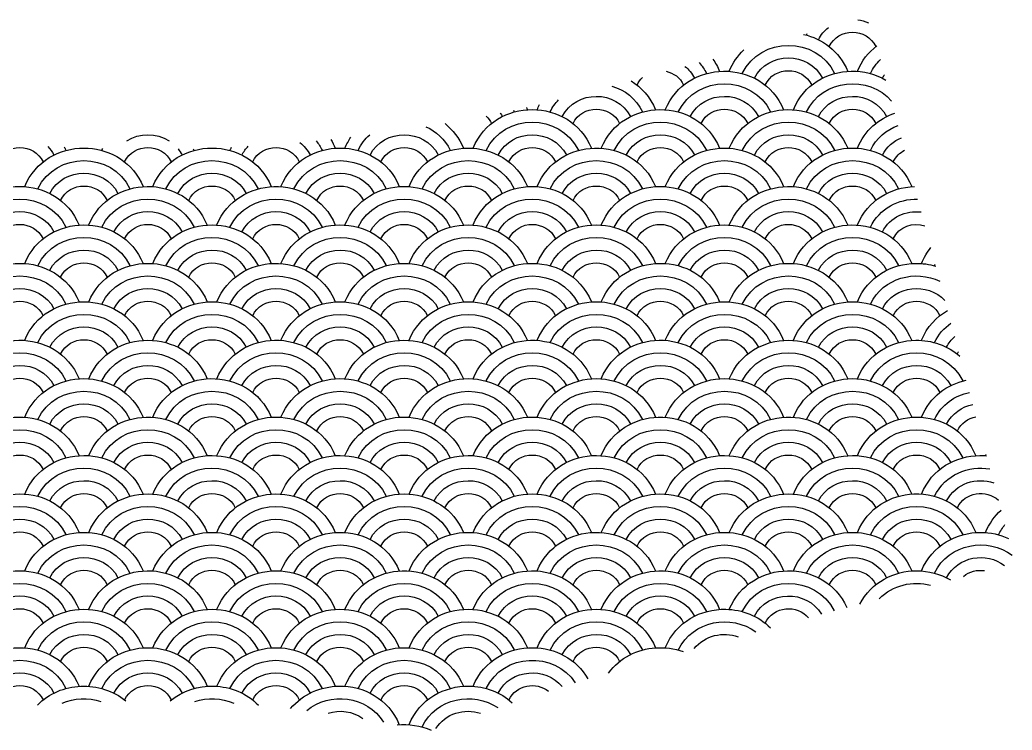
# Model space of a CAD drawing. Extents: x 298 to 703, y -387 to -221.
# Drawn here: x 470.4 to 702.8, y -386.8 to -220.5 of the extents above; entities that cross this region are included whole.
import ezdxf

# ---------------------------------------------------------------- set-up
doc = ezdxf.new("R2010")
doc.units = 0
doc.header["$MEASUREMENT"] = 0
doc.layers.add('LAYER_1', color=7, linetype='CONTINUOUS')

msp = doc.modelspace()

# ---------------------------------------------------------------- linework, layer by layer
at = {"layer": 'LAYER_1', "color": 7}
msp.add_lwpolyline([(492.38, -252.15), (492.38, -252.15)], dxfattribs=at)
for points in [[(666.63, -220.5), (667.49, -220.61), (668.32, -220.84), (669.12, -221.19)], [(657.38, -225.15), (657.98, -223.99), (658.79, -223.05), (659.73, -222.31)], [(659.92, -226.78), (661.98, -222.27), (668.77, -222.3), (670.82, -226.78)], [(639.56, -233.07), (643.79, -224.29), (656.92, -224.26), (661.17, -233.05)], [(653.9, -223.91), (658.29, -224.91), (662.27, -227.79), (664.24, -232.56)], [(654.57, -224.07), (654.63, -223.94), (654.7, -223.81), (654.76, -223.68)], [(636.51, -232.54), (637.34, -230.56), (638.51, -228.9), (639.91, -227.56)], [(666.52, -232.54), (667.55, -230.05), (669.13, -228.07), (671.03, -226.61)], [(632.67, -229.69), (633.28, -230.56), (633.81, -231.51), (634.24, -232.56)], [(642.38, -234.15), (645.63, -227.86), (655.08, -227.82), (658.36, -234.14)], [(669.57, -233.07), (670.17, -231.81), (670.97, -230.72), (671.89, -229.82)], [(626.13, -231.4), (627.02, -232.12), (627.78, -233.03), (628.36, -234.14)], [(629.49, -230.5), (630.14, -231.25), (630.71, -232.1), (631.17, -233.05)], [(644.92, -235.78), (646.98, -231.27), (653.77, -231.3), (655.82, -235.78)], [(614.92, -235.78), (615.24, -235.08), (615.68, -234.49), (616.19, -234.01)], [(621.73, -232.55), (623.45, -232.92), (625.01, -234), (625.82, -235.78)], [(624.57, -242.07), (628.79, -233.29), (641.92, -233.26), (646.17, -242.05)], [(654.57, -242.07), (658.34, -234.23), (669.21, -233.36), (674.52, -239.53)], [(672.38, -234.15), (672.52, -233.88), (672.67, -233.62), (672.83, -233.38)], [(597.38, -243.15), (600.64, -236.86), (610.08, -236.82), (613.36, -243.14)], [(609, -236), (611.99, -236.88), (614.65, -238.9), (616.17, -242.05)], [(613.5, -234.78), (615.95, -236.28), (618, -238.55), (619.24, -241.56)], [(627.38, -243.15), (630.63, -236.86), (640.08, -236.82), (643.36, -243.14)], [(657.38, -243.15), (660.63, -236.86), (670.08, -236.82), (673.36, -243.14)], [(594.57, -242.07), (595.09, -240.98), (595.76, -240.02), (596.53, -239.2)], [(585.97, -241.66), (586.04, -241.79), (586.1, -241.92), (586.17, -242.05)], [(589.01, -241.04), (589.09, -241.21), (589.16, -241.39), (589.24, -241.56)], [(591.52, -241.54), (591.69, -241.13), (591.87, -240.73), (592.07, -240.35)], [(599.92, -244.78), (601.98, -240.27), (608.77, -240.3), (610.82, -244.77)], [(629.92, -244.78), (631.98, -240.27), (638.77, -240.3), (640.82, -244.77)], [(659.92, -244.78), (661.98, -240.27), (668.77, -240.3), (670.82, -244.77)], [(579.57, -251.07), (583.79, -242.29), (596.92, -242.26), (601.17, -251.05)], [(579.58, -243.04), (580.08, -243.51), (580.51, -244.09), (580.82, -244.77)], [(582.89, -242.34), (583.06, -242.6), (583.21, -242.86), (583.36, -243.14)], [(609.57, -251.07), (613.79, -242.29), (626.92, -242.26), (631.17, -251.05)], [(639.56, -251.07), (643.79, -242.29), (656.92, -242.26), (661.17, -251.05)], [(666.52, -250.54), (668.25, -246.35), (671.53, -243.62), (675.29, -242.35)], [(552.38, -252.15), (555.63, -245.86), (565.08, -245.82), (568.36, -252.14)], [(565.48, -245.54), (567.85, -246.6), (569.9, -248.43), (571.17, -251.05)], [(569.97, -244.81), (571.76, -246.26), (573.25, -248.17), (574.24, -250.56)], [(582.38, -252.15), (585.63, -245.86), (595.08, -245.82), (598.36, -252.14)], [(612.38, -252.15), (615.64, -245.86), (625.08, -245.82), (628.36, -252.14)], [(642.38, -252.15), (645.63, -245.86), (655.08, -245.82), (658.36, -252.14)], [(669.57, -251.07), (670.96, -248.17), (673.33, -246.22), (676.03, -245.23)], [(495.43, -248.82), (498.39, -246.95), (502.36, -246.95), (505.32, -248.82)], [(543.21, -248.53), (543.6, -249.16), (543.94, -249.84), (544.24, -250.56)], [(546.52, -250.54), (546.9, -249.62), (547.36, -248.76), (547.88, -247.97)], [(549.57, -251.07), (550.26, -249.62), (551.2, -248.41), (552.3, -247.44)], [(672.38, -252.15), (673.39, -250.21), (674.98, -248.86), (676.81, -248.11)], [(464.92, -253.78), (466.98, -249.27), (473.77, -249.3), (475.82, -253.78)], [(476.94, -250.16), (477.49, -250.73), (477.97, -251.39), (478.36, -252.14)], [(480.78, -250.32), (480.92, -250.56), (481.05, -250.8), (481.17, -251.05)], [(489.57, -251.07), (489.64, -250.92), (489.72, -250.77), (489.8, -250.62)], [(494.92, -253.78), (496.98, -249.27), (503.77, -249.3), (505.82, -253.78)], [(507.45, -250.74), (507.79, -251.16), (508.09, -251.63), (508.36, -252.14)], [(510.98, -250.68), (511.05, -250.8), (511.11, -250.93), (511.17, -251.05)], [(519.56, -251.07), (519.69, -250.82), (519.81, -250.58), (519.95, -250.35)], [(522.38, -252.15), (522.79, -251.36), (523.29, -250.68), (523.87, -250.08)], [(524.92, -253.78), (526.98, -249.27), (533.77, -249.3), (535.82, -253.78)], [(535.94, -249.26), (536.91, -249.99), (537.74, -250.96), (538.36, -252.14)], [(539.8, -248.87), (540.32, -249.52), (540.78, -250.25), (541.17, -251.05)], [(554.92, -253.78), (556.98, -249.27), (563.77, -249.3), (565.82, -253.78)], [(584.92, -253.78), (586.98, -249.27), (593.77, -249.3), (595.82, -253.78)], [(614.92, -253.78), (616.98, -249.27), (623.77, -249.3), (625.82, -253.78)], [(644.92, -253.78), (646.98, -249.27), (653.77, -249.3), (655.82, -253.78)], [(474.56, -260.07), (478.79, -251.29), (491.92, -251.26), (496.17, -260.05)], [(504.57, -260.07), (508.79, -251.29), (521.92, -251.26), (526.17, -260.05)], [(534.57, -260.07), (538.79, -251.29), (551.92, -251.26), (556.17, -260.05)], [(564.57, -260.07), (568.79, -251.29), (581.92, -251.26), (586.17, -260.05)], [(594.57, -260.07), (598.79, -251.29), (611.92, -251.26), (616.17, -260.05)], [(624.57, -260.07), (628.79, -251.29), (641.92, -251.26), (646.17, -260.05)], [(654.57, -260.07), (658.79, -251.29), (671.92, -251.26), (676.17, -260.05)], [(674.92, -253.78), (675.5, -252.51), (676.45, -251.6), (677.57, -251.05)], [(477.38, -261.15), (480.63, -254.86), (490.08, -254.82), (493.36, -261.14)], [(507.38, -261.15), (510.63, -254.86), (520.08, -254.82), (523.36, -261.14)], [(537.38, -261.15), (540.63, -254.86), (550.08, -254.82), (553.36, -261.14)], [(567.38, -261.15), (570.63, -254.86), (580.08, -254.82), (583.36, -261.14)], [(597.38, -261.15), (600.64, -254.86), (610.08, -254.82), (613.36, -261.14)], [(627.38, -261.15), (630.63, -254.86), (640.08, -254.82), (643.36, -261.14)], [(657.38, -261.15), (660.63, -254.86), (670.08, -254.82), (673.36, -261.14)], [(459.57, -269.07), (463.79, -260.29), (476.92, -260.26), (481.17, -269.05)], [(479.92, -262.78), (481.98, -258.27), (488.77, -258.3), (490.82, -262.78)], [(489.57, -269.07), (493.79, -260.29), (506.92, -260.26), (511.17, -269.05)], [(509.92, -262.78), (511.98, -258.27), (518.77, -258.3), (520.82, -262.78)], [(519.56, -269.07), (523.79, -260.29), (536.92, -260.26), (541.17, -269.05)], [(539.92, -262.78), (541.98, -258.27), (548.77, -258.3), (550.82, -262.78)], [(549.57, -269.07), (553.79, -260.29), (566.92, -260.26), (571.17, -269.05)], [(569.92, -262.78), (571.98, -258.27), (578.77, -258.3), (580.82, -262.78)], [(579.57, -269.07), (583.79, -260.29), (596.92, -260.26), (601.17, -269.05)], [(599.92, -262.78), (601.98, -258.27), (608.77, -258.3), (610.82, -262.78)], [(609.57, -269.07), (613.79, -260.29), (626.92, -260.26), (631.17, -269.05)], [(629.92, -262.78), (631.98, -258.27), (638.77, -258.3), (640.82, -262.78)], [(639.56, -269.07), (643.79, -260.29), (656.92, -260.26), (661.17, -269.05)], [(659.92, -262.78), (661.98, -258.27), (668.77, -258.3), (670.82, -262.78)], [(666.52, -268.54), (668.93, -262.7), (674.35, -259.7), (679.87, -259.53)], [(669.57, -269.07), (671.72, -264.6), (676.18, -262.4), (680.6, -262.47)], [(462.38, -270.15), (465.63, -263.86), (475.08, -263.82), (478.36, -270.14)], [(492.38, -270.15), (495.63, -263.86), (505.08, -263.82), (508.36, -270.14)], [(522.38, -270.15), (525.63, -263.86), (535.08, -263.82), (538.36, -270.14)], [(552.38, -270.15), (555.63, -263.86), (565.08, -263.82), (568.36, -270.14)], [(582.38, -270.15), (585.63, -263.86), (595.08, -263.82), (598.36, -270.14)], [(612.38, -270.15), (615.64, -263.86), (625.08, -263.82), (628.36, -270.14)], [(642.38, -270.15), (645.63, -263.86), (655.08, -263.82), (658.36, -270.14)], [(672.38, -270.15), (674.19, -266.65), (677.92, -265.08), (681.44, -265.48)], [(464.92, -271.78), (466.98, -267.27), (473.77, -267.3), (475.82, -271.78)], [(474.56, -278.07), (478.79, -269.29), (491.92, -269.26), (496.17, -278.05)], [(494.92, -271.78), (496.98, -267.27), (503.77, -267.3), (505.82, -271.78)], [(504.57, -278.07), (508.79, -269.29), (521.92, -269.26), (526.17, -278.05)], [(524.92, -271.78), (526.98, -267.27), (533.77, -267.3), (535.82, -271.78)], [(534.57, -278.07), (538.79, -269.29), (551.92, -269.26), (556.17, -278.05)], [(554.92, -271.78), (556.98, -267.27), (563.77, -267.3), (565.82, -271.78)], [(564.57, -278.07), (568.79, -269.29), (581.92, -269.26), (586.17, -278.05)], [(584.92, -271.78), (586.98, -267.27), (593.77, -267.3), (595.82, -271.78)], [(594.57, -278.07), (598.79, -269.29), (611.92, -269.26), (616.17, -278.05)], [(614.92, -271.78), (616.98, -267.27), (623.77, -267.3), (625.82, -271.78)], [(624.57, -278.07), (628.79, -269.29), (641.92, -269.26), (646.17, -278.05)], [(644.92, -271.78), (646.98, -267.27), (653.77, -267.3), (655.82, -271.78)], [(654.57, -278.07), (658.79, -269.29), (671.92, -269.26), (676.17, -278.05)], [(674.92, -271.78), (676.26, -268.85), (679.58, -267.84), (682.32, -268.71)], [(477.38, -279.15), (480.63, -272.86), (490.08, -272.82), (493.36, -279.14)], [(507.38, -279.15), (510.63, -272.86), (520.08, -272.82), (523.36, -279.14)], [(537.38, -279.15), (540.63, -272.86), (550.08, -272.82), (553.36, -279.14)], [(567.38, -279.15), (570.63, -272.86), (580.08, -272.82), (583.36, -279.14)], [(597.38, -279.15), (600.64, -272.86), (610.08, -272.82), (613.36, -279.14)], [(627.38, -279.15), (630.63, -272.86), (640.08, -272.82), (643.36, -279.14)], [(657.38, -279.15), (660.63, -272.86), (670.08, -272.82), (673.36, -279.14)], [(681.52, -277.54), (682.09, -276.14), (682.85, -274.91), (683.73, -273.83)], [(479.92, -280.78), (481.98, -276.27), (488.77, -276.3), (490.82, -280.78)], [(509.92, -280.78), (511.98, -276.27), (518.77, -276.3), (520.82, -280.78)], [(539.92, -280.78), (541.98, -276.27), (548.77, -276.3), (550.82, -280.78)], [(569.92, -280.78), (571.98, -276.27), (578.77, -276.3), (580.82, -280.78)], [(599.92, -280.78), (601.98, -276.27), (608.77, -276.3), (610.82, -280.78)], [(629.92, -280.78), (631.98, -276.27), (638.77, -276.3), (640.82, -280.78)], [(659.92, -280.78), (661.98, -276.27), (668.77, -276.3), (670.82, -280.78)], [(459.57, -287.07), (463.79, -278.29), (476.92, -278.26), (481.17, -287.05)], [(489.57, -287.07), (493.79, -278.29), (506.92, -278.26), (511.17, -287.05)], [(519.56, -287.07), (523.79, -278.29), (536.92, -278.26), (541.17, -287.05)], [(549.57, -287.07), (553.79, -278.29), (566.92, -278.26), (571.17, -287.05)], [(579.57, -287.07), (583.79, -278.29), (596.92, -278.26), (601.17, -287.05)], [(609.57, -287.07), (613.79, -278.29), (626.92, -278.26), (631.17, -287.05)], [(639.56, -287.07), (643.79, -278.29), (656.92, -278.26), (661.17, -287.05)], [(684.57, -278.07), (684.62, -277.96), (684.68, -277.85), (684.73, -277.74)], [(669.57, -287.07), (672.59, -280.79), (680.17, -278.98), (685.79, -281.69)], [(462.38, -288.15), (465.63, -281.86), (475.08, -281.82), (478.36, -288.14)], [(492.38, -288.15), (495.63, -281.86), (505.08, -281.82), (508.36, -288.14)], [(522.38, -288.15), (525.63, -281.86), (535.08, -281.82), (538.36, -288.14)], [(552.38, -288.15), (555.63, -281.86), (565.08, -281.82), (568.36, -288.14)], [(582.38, -288.15), (585.63, -281.86), (595.08, -281.82), (598.36, -288.14)], [(612.38, -288.15), (615.64, -281.86), (625.08, -281.82), (628.36, -288.14)], [(642.38, -288.15), (645.63, -281.86), (655.08, -281.82), (658.36, -288.14)], [(672.38, -288.15), (675.26, -282.59), (682.97, -281.92), (686.99, -286.2)], [(464.92, -289.78), (466.98, -285.27), (473.77, -285.3), (475.82, -289.78)], [(494.92, -289.78), (496.98, -285.27), (503.77, -285.3), (505.82, -289.78)], [(524.92, -289.78), (526.98, -285.27), (533.77, -285.3), (535.82, -289.78)], [(554.92, -289.78), (556.98, -285.27), (563.77, -285.3), (565.82, -289.78)], [(584.92, -289.78), (586.98, -285.27), (593.77, -285.3), (595.82, -289.78)], [(614.92, -289.78), (616.98, -285.27), (623.77, -285.3), (625.82, -289.78)], [(644.92, -289.78), (646.98, -285.27), (653.77, -285.3), (655.82, -289.78)], [(674.92, -289.78), (676.98, -285.27), (683.77, -285.3), (685.82, -289.78)], [(474.56, -296.07), (478.79, -287.29), (491.92, -287.26), (496.17, -296.05)], [(504.57, -296.07), (508.79, -287.29), (521.92, -287.26), (526.17, -296.05)], [(534.57, -296.07), (538.79, -287.29), (551.92, -287.26), (556.17, -296.05)], [(564.57, -296.07), (568.79, -287.29), (581.92, -287.26), (586.17, -296.05)], [(594.57, -296.07), (598.79, -287.29), (611.92, -287.26), (616.17, -296.05)], [(624.57, -296.07), (628.79, -287.29), (641.92, -287.26), (646.17, -296.05)], [(654.57, -296.07), (658.79, -287.29), (671.92, -287.26), (676.17, -296.05)], [(681.52, -295.54), (682.82, -292.38), (685.02, -290.05), (687.63, -288.55)], [(477.38, -297.15), (480.63, -290.86), (490.08, -290.82), (493.36, -297.14)], [(507.38, -297.15), (510.63, -290.86), (520.08, -290.82), (523.36, -297.14)], [(537.38, -297.15), (540.63, -290.86), (550.08, -290.82), (553.36, -297.14)], [(567.38, -297.15), (570.63, -290.86), (580.08, -290.82), (583.36, -297.14)], [(597.38, -297.15), (600.64, -290.86), (610.08, -290.82), (613.36, -297.14)], [(627.38, -297.15), (630.63, -290.86), (640.08, -290.82), (643.36, -297.14)], [(657.38, -297.15), (660.63, -290.86), (670.08, -290.82), (673.36, -297.14)], [(684.57, -296.07), (685.49, -294.15), (686.84, -292.65), (688.43, -291.56)], [(479.92, -298.78), (481.98, -294.27), (488.77, -294.3), (490.82, -298.78)], [(509.92, -298.78), (511.98, -294.27), (518.77, -294.3), (520.82, -298.78)], [(539.92, -298.78), (541.98, -294.27), (548.77, -294.3), (550.82, -298.78)], [(569.92, -298.78), (571.98, -294.27), (578.77, -294.3), (580.82, -298.78)], [(599.92, -298.78), (601.98, -294.27), (608.77, -294.3), (610.82, -298.78)], [(629.92, -298.78), (631.98, -294.27), (638.77, -294.3), (640.82, -298.78)], [(659.92, -298.78), (661.98, -294.27), (668.77, -294.3), (670.82, -298.78)], [(687.38, -297.15), (687.89, -296.18), (688.54, -295.35), (689.3, -294.68)], [(459.57, -305.07), (463.79, -296.29), (476.92, -296.26), (481.17, -305.05)], [(489.57, -305.07), (493.79, -296.29), (506.92, -296.26), (511.17, -305.05)], [(519.56, -305.07), (523.79, -296.29), (536.92, -296.26), (541.17, -305.05)], [(549.57, -305.07), (553.79, -296.29), (566.92, -296.26), (571.17, -305.05)], [(579.57, -305.07), (583.79, -296.29), (596.92, -296.26), (601.17, -305.05)], [(609.57, -305.07), (613.79, -296.29), (626.92, -296.26), (631.17, -305.05)], [(639.56, -305.07), (643.79, -296.29), (656.92, -296.26), (661.17, -305.05)], [(669.57, -305.07), (673.79, -296.29), (686.92, -296.26), (691.17, -305.05)], [(689.92, -298.78), (690.01, -298.58), (690.11, -298.39), (690.22, -298.21)], [(462.38, -306.15), (465.63, -299.86), (475.08, -299.82), (478.36, -306.14)], [(492.38, -306.15), (495.63, -299.86), (505.08, -299.82), (508.36, -306.14)], [(522.38, -306.15), (525.63, -299.86), (535.08, -299.82), (538.36, -306.14)], [(552.38, -306.15), (555.63, -299.86), (565.08, -299.82), (568.36, -306.14)], [(582.38, -306.15), (585.63, -299.86), (595.08, -299.82), (598.36, -306.14)], [(612.38, -306.15), (615.64, -299.86), (625.08, -299.82), (628.36, -306.14)], [(642.38, -306.15), (645.63, -299.86), (655.08, -299.82), (658.36, -306.14)], [(672.38, -306.15), (675.63, -299.86), (685.08, -299.82), (688.36, -306.14)], [(464.92, -307.78), (466.98, -303.27), (473.77, -303.3), (475.82, -307.78)], [(494.92, -307.78), (496.98, -303.27), (503.77, -303.3), (505.82, -307.78)], [(524.92, -307.78), (526.98, -303.27), (533.77, -303.3), (535.82, -307.78)], [(554.92, -307.78), (556.98, -303.27), (563.77, -303.3), (565.82, -307.78)], [(584.92, -307.78), (586.98, -303.27), (593.77, -303.3), (595.82, -307.78)], [(614.92, -307.78), (616.98, -303.27), (623.77, -303.3), (625.82, -307.78)], [(644.92, -307.78), (646.98, -303.27), (653.77, -303.3), (655.82, -307.78)], [(674.92, -307.78), (676.98, -303.27), (683.77, -303.3), (685.82, -307.78)], [(474.56, -314.07), (478.79, -305.29), (491.92, -305.26), (496.17, -314.05)], [(504.57, -314.07), (508.79, -305.29), (521.92, -305.26), (526.17, -314.05)], [(534.57, -314.07), (538.79, -305.29), (551.92, -305.26), (556.17, -314.05)], [(564.57, -314.07), (568.79, -305.29), (581.92, -305.26), (586.17, -314.05)], [(594.57, -314.07), (598.79, -305.29), (611.92, -305.26), (616.17, -314.05)], [(624.57, -314.07), (628.79, -305.29), (641.92, -305.26), (646.17, -314.05)], [(654.57, -314.07), (658.79, -305.29), (671.92, -305.26), (676.17, -314.05)], [(681.52, -313.54), (683.51, -308.73), (687.54, -305.84), (691.99, -304.88)], [(477.38, -315.15), (480.63, -308.86), (490.08, -308.82), (493.36, -315.14)], [(507.38, -315.15), (510.63, -308.86), (520.08, -308.82), (523.36, -315.14)], [(537.38, -315.15), (540.63, -308.86), (550.08, -308.82), (553.36, -315.14)], [(567.38, -315.15), (570.63, -308.86), (580.08, -308.82), (583.36, -315.14)], [(597.38, -315.15), (600.64, -308.86), (610.08, -308.82), (613.36, -315.14)], [(627.38, -315.15), (630.63, -308.86), (640.08, -308.82), (643.36, -315.14)], [(657.38, -315.15), (660.63, -308.86), (670.08, -308.82), (673.36, -315.14)], [(684.57, -314.07), (686.25, -310.56), (689.36, -308.45), (692.76, -307.74)], [(687.38, -315.15), (688.7, -312.61), (691.03, -311.09), (693.55, -310.59)], [(479.92, -316.78), (481.98, -312.27), (488.77, -312.3), (490.82, -316.78)], [(509.92, -316.78), (511.98, -312.27), (518.77, -312.3), (520.82, -316.78)], [(539.92, -316.78), (541.98, -312.27), (548.77, -312.3), (550.82, -316.78)], [(569.92, -316.78), (571.98, -312.27), (578.77, -312.3), (580.82, -316.78)], [(599.92, -316.78), (601.98, -312.27), (608.77, -312.3), (610.82, -316.78)], [(629.92, -316.78), (631.98, -312.27), (638.77, -312.3), (640.82, -316.78)], [(659.92, -316.78), (661.98, -312.27), (668.77, -312.3), (670.82, -316.78)], [(689.92, -316.78), (690.78, -314.9), (692.45, -313.81), (694.27, -313.5)], [(459.57, -323.07), (463.79, -314.29), (476.92, -314.26), (481.17, -323.05)], [(489.57, -323.07), (493.79, -314.29), (506.92, -314.26), (511.17, -323.05)], [(519.56, -323.07), (523.79, -314.29), (536.92, -314.26), (541.17, -323.05)], [(549.57, -323.07), (553.79, -314.29), (566.92, -314.26), (571.17, -323.05)], [(579.57, -323.07), (583.79, -314.29), (596.92, -314.26), (601.17, -323.05)], [(609.57, -323.07), (613.79, -314.29), (626.92, -314.26), (631.17, -323.05)], [(639.56, -323.07), (643.79, -314.29), (656.92, -314.26), (661.17, -323.05)], [(669.57, -323.07), (673.79, -314.29), (686.92, -314.26), (691.17, -323.05)], [(462.38, -324.15), (465.63, -317.86), (475.08, -317.82), (478.36, -324.14)], [(492.38, -324.15), (495.63, -317.86), (505.08, -317.82), (508.36, -324.14)], [(522.38, -324.15), (525.63, -317.86), (535.08, -317.82), (538.36, -324.14)], [(552.38, -324.15), (555.63, -317.86), (565.08, -317.82), (568.36, -324.14)], [(582.38, -324.15), (585.63, -317.86), (595.08, -317.82), (598.36, -324.14)], [(612.38, -324.15), (615.64, -317.86), (625.08, -317.82), (628.36, -324.14)], [(642.38, -324.15), (645.63, -317.86), (655.08, -317.82), (658.36, -324.14)], [(672.38, -324.15), (675.63, -317.86), (685.08, -317.82), (688.36, -324.14)], [(464.92, -325.78), (466.98, -321.27), (473.77, -321.3), (475.82, -325.78)], [(494.92, -325.78), (496.98, -321.27), (503.77, -321.3), (505.82, -325.78)], [(524.92, -325.78), (526.98, -321.27), (533.77, -321.3), (535.82, -325.78)], [(554.92, -325.78), (556.98, -321.27), (563.77, -321.3), (565.82, -325.78)], [(584.92, -325.78), (586.98, -321.27), (593.77, -321.3), (595.82, -325.78)], [(614.92, -325.78), (616.98, -321.27), (623.77, -321.3), (625.82, -325.78)], [(644.92, -325.78), (646.98, -321.27), (653.77, -321.3), (655.82, -325.78)], [(674.92, -325.78), (676.98, -321.27), (683.77, -321.3), (685.82, -325.78)], [(696.52, -322.55), (696.56, -322.45), (696.6, -322.35), (696.64, -322.25)], [(474.56, -332.07), (478.79, -323.29), (491.92, -323.26), (496.17, -332.05)], [(504.57, -332.07), (508.79, -323.29), (521.92, -323.26), (526.17, -332.05)], [(534.57, -332.07), (538.79, -323.29), (551.92, -323.26), (556.17, -332.05)], [(564.57, -332.07), (568.79, -323.29), (581.92, -323.26), (586.17, -332.05)], [(594.57, -332.07), (598.79, -323.29), (611.92, -323.26), (616.17, -332.05)], [(624.57, -332.07), (628.79, -323.29), (641.92, -323.26), (646.17, -332.05)], [(654.57, -332.07), (658.79, -323.29), (671.92, -323.26), (676.17, -332.05)], [(684.57, -332.07), (687.03, -326.94), (692.54, -324.8), (697.54, -325.65)], [(477.38, -333.15), (480.63, -326.86), (490.08, -326.82), (493.36, -333.14)], [(507.38, -333.15), (510.63, -326.86), (520.08, -326.82), (523.36, -333.14)], [(537.38, -333.15), (540.63, -326.86), (550.08, -326.82), (553.36, -333.14)], [(567.38, -333.15), (570.63, -326.86), (580.08, -326.82), (583.36, -333.14)], [(597.38, -333.15), (600.64, -326.86), (610.08, -326.82), (613.36, -333.14)], [(627.38, -333.15), (630.63, -326.86), (640.08, -326.82), (643.36, -333.14)], [(657.38, -333.15), (660.63, -326.86), (670.08, -326.82), (673.36, -333.14)], [(687.38, -333.15), (689.55, -328.97), (694.45, -327.55), (698.46, -328.93)], [(459.57, -341.07), (463.79, -332.29), (476.92, -332.26), (481.17, -341.05)], [(479.92, -334.78), (481.98, -330.27), (488.77, -330.3), (490.82, -334.78)], [(489.57, -341.07), (493.79, -332.29), (506.92, -332.26), (511.17, -341.05)], [(509.92, -334.78), (511.98, -330.27), (518.77, -330.3), (520.82, -334.78)], [(519.56, -341.07), (523.79, -332.29), (536.92, -332.26), (541.17, -341.05)], [(539.92, -334.78), (541.98, -330.27), (548.77, -330.3), (550.82, -334.78)], [(549.57, -341.07), (553.79, -332.29), (566.92, -332.26), (571.17, -341.05)], [(569.92, -334.78), (571.98, -330.27), (578.77, -330.3), (580.82, -334.78)], [(579.57, -341.07), (583.79, -332.29), (596.92, -332.26), (601.17, -341.05)], [(599.92, -334.78), (601.98, -330.27), (608.77, -330.3), (610.82, -334.78)], [(609.57, -341.07), (613.79, -332.29), (626.92, -332.26), (631.17, -341.05)], [(629.92, -334.78), (631.98, -330.27), (638.77, -330.3), (640.82, -334.78)], [(639.56, -341.07), (643.79, -332.29), (656.92, -332.26), (661.17, -341.05)], [(659.92, -334.78), (661.98, -330.27), (668.77, -330.3), (670.82, -334.78)], [(669.57, -341.07), (673.79, -332.29), (686.92, -332.26), (691.17, -341.05)], [(689.92, -334.78), (691.65, -330.98), (696.74, -330.4), (699.53, -332.99)], [(462.38, -342.15), (465.63, -335.86), (475.08, -335.82), (478.36, -342.14)], [(492.38, -342.15), (495.63, -335.86), (505.08, -335.82), (508.36, -342.14)], [(522.38, -342.15), (525.63, -335.86), (535.08, -335.82), (538.36, -342.14)], [(552.38, -342.15), (555.63, -335.86), (565.08, -335.82), (568.36, -342.14)], [(582.38, -342.15), (585.63, -335.86), (595.08, -335.82), (598.36, -342.14)], [(612.38, -342.15), (615.64, -335.86), (625.08, -335.82), (628.36, -342.14)], [(642.38, -342.15), (645.63, -335.86), (655.08, -335.82), (658.36, -342.14)], [(672.38, -342.15), (675.63, -335.86), (685.08, -335.82), (688.36, -342.14)], [(696.52, -340.54), (697.38, -338.45), (698.64, -336.71), (700.15, -335.35)], [(464.92, -343.78), (466.98, -339.27), (473.77, -339.3), (475.82, -343.78)], [(494.92, -343.78), (496.98, -339.27), (503.77, -339.3), (505.82, -343.78)], [(524.92, -343.78), (526.98, -339.27), (533.77, -339.3), (535.82, -343.78)], [(554.92, -343.78), (556.98, -339.27), (563.77, -339.3), (565.82, -343.78)], [(584.92, -343.78), (586.98, -339.27), (593.77, -339.3), (595.82, -343.78)], [(614.92, -343.78), (616.98, -339.27), (623.77, -339.3), (625.82, -343.78)], [(644.92, -343.78), (646.98, -339.27), (653.77, -339.3), (655.82, -343.78)], [(674.92, -343.78), (676.98, -339.27), (683.77, -339.3), (685.82, -343.78)], [(699.57, -341.07), (699.99, -340.2), (700.5, -339.41), (701.08, -338.7)], [(474.56, -350.07), (478.79, -341.29), (491.92, -341.26), (496.17, -350.05)], [(504.57, -350.07), (508.79, -341.29), (521.92, -341.26), (526.17, -350.05)], [(534.57, -350.07), (538.79, -341.29), (551.92, -341.26), (556.17, -350.05)], [(564.57, -350.07), (568.79, -341.29), (581.92, -341.26), (586.17, -350.05)], [(594.57, -350.07), (598.79, -341.29), (611.92, -341.26), (616.17, -350.05)], [(624.57, -350.07), (628.79, -341.29), (641.92, -341.26), (646.17, -350.05)], [(654.57, -350.07), (658.79, -341.29), (671.92, -341.26), (676.17, -350.05)], [(684.57, -350.07), (687.96, -343.02), (697.09, -341.61), (702.76, -345.88)], [(477.38, -351.15), (480.63, -344.86), (490.08, -344.82), (493.36, -351.14)], [(507.38, -351.15), (510.63, -344.86), (520.08, -344.82), (523.36, -351.14)], [(537.38, -351.15), (540.63, -344.86), (550.08, -344.82), (553.36, -351.14)], [(567.38, -351.15), (570.63, -344.86), (580.08, -344.82), (583.36, -351.14)], [(597.38, -351.15), (600.64, -344.86), (610.08, -344.82), (613.36, -351.14)], [(627.38, -351.15), (630.63, -344.86), (640.08, -344.82), (643.36, -351.14)], [(657.38, -351.15), (660.63, -344.86), (670.08, -344.82), (673.36, -351.14)], [(687.38, -351.15), (690.02, -346.04), (696.75, -345.06), (700.94, -348.26)], [(479.92, -352.78), (481.98, -348.27), (488.77, -348.3), (490.82, -352.77)], [(509.92, -352.78), (511.98, -348.27), (518.77, -348.3), (520.82, -352.77)], [(539.92, -352.78), (541.98, -348.27), (548.77, -348.3), (550.82, -352.77)], [(569.92, -352.78), (571.98, -348.27), (578.77, -348.3), (580.82, -352.77)], [(599.92, -352.78), (601.98, -348.27), (608.77, -348.3), (610.82, -352.77)], [(629.92, -352.78), (631.98, -348.27), (638.77, -348.3), (640.82, -352.77)], [(659.92, -352.78), (661.98, -348.27), (668.77, -348.3), (670.82, -352.77)], [(459.57, -359.07), (463.79, -350.29), (476.92, -350.26), (481.17, -359.05)], [(489.57, -359.07), (493.79, -350.29), (506.92, -350.26), (511.17, -359.05)], [(519.56, -359.07), (523.79, -350.29), (536.92, -350.26), (541.17, -359.05)], [(549.57, -359.07), (553.79, -350.29), (566.92, -350.26), (571.17, -359.05)], [(579.57, -359.07), (583.79, -350.29), (596.92, -350.26), (601.17, -359.05)], [(609.57, -359.07), (613.79, -350.29), (626.92, -350.26), (631.17, -359.05)], [(639.56, -359.07), (643.77, -350.33), (656.78, -350.26), (661.1, -358.92)], [(691.4, -350.82), (692.75, -349.67), (694.57, -349.22), (696.3, -349.47)], [(671.65, -356.06), (674.76, -352.84), (679.48, -351.79), (683.65, -352.9)], [(462.38, -360.15), (465.63, -353.86), (475.08, -353.82), (478.36, -360.14)], [(492.38, -360.15), (495.63, -353.86), (505.08, -353.82), (508.36, -360.14)], [(522.38, -360.15), (525.63, -353.86), (535.08, -353.82), (538.36, -360.14)], [(552.38, -360.15), (555.63, -353.86), (565.08, -353.82), (568.36, -360.14)], [(582.38, -360.15), (585.63, -353.86), (595.08, -353.82), (598.36, -360.14)], [(612.38, -360.15), (615.64, -353.86), (625.08, -353.82), (628.36, -360.14)], [(642.38, -360.15), (645.56, -354.01), (654.65, -353.83), (658.12, -359.71)], [(464.92, -361.78), (466.98, -357.27), (473.77, -357.3), (475.82, -361.77)], [(494.92, -361.78), (496.98, -357.27), (503.77, -357.3), (505.82, -361.77)], [(524.92, -361.78), (526.98, -357.27), (533.77, -357.3), (535.82, -361.77)], [(554.92, -361.78), (556.98, -357.27), (563.77, -357.3), (565.82, -361.77)], [(584.92, -361.78), (586.98, -357.27), (593.77, -357.3), (595.82, -361.77)], [(614.92, -361.78), (616.98, -357.27), (623.77, -357.3), (625.82, -361.77)], [(644.92, -361.78), (646.78, -357.71), (652.47, -357.34), (655.08, -360.57)], [(474.56, -368.07), (478.79, -359.29), (491.92, -359.26), (496.17, -368.05)], [(504.57, -368.07), (508.79, -359.29), (521.92, -359.26), (526.17, -368.05)], [(534.57, -368.07), (538.79, -359.29), (551.92, -359.26), (556.17, -368.05)], [(564.57, -368.07), (568.79, -359.29), (581.92, -359.26), (586.17, -368.05)], [(594.57, -368.07), (598.79, -359.29), (611.92, -359.26), (616.17, -368.05)], [(624.57, -368.07), (627.95, -361.04), (637.04, -359.62), (642.71, -363.84)], [(477.38, -369.15), (480.63, -362.86), (490.08, -362.82), (493.36, -369.14)], [(507.38, -369.15), (510.63, -362.86), (520.08, -362.82), (523.36, -369.14)], [(537.38, -369.15), (540.63, -362.86), (550.08, -362.82), (553.36, -369.14)], [(567.38, -369.15), (570.63, -362.86), (580.08, -362.82), (583.36, -369.14)], [(597.38, -369.15), (600.64, -362.86), (610.08, -362.82), (613.36, -369.14)], [(628.3, -367.72), (630.78, -364.62), (635.06, -363.7), (638.59, -364.98)], [(479.92, -370.78), (481.98, -366.27), (488.77, -366.3), (490.82, -370.77)], [(509.92, -370.78), (511.98, -366.27), (518.77, -366.3), (520.82, -370.77)], [(539.92, -370.78), (541.98, -366.27), (548.77, -366.3), (550.82, -370.77)], [(569.92, -370.78), (571.98, -366.27), (578.77, -366.3), (580.82, -370.77)], [(599.92, -370.78), (601.98, -366.27), (608.77, -366.3), (610.82, -370.77)], [(459.57, -377.07), (463.79, -368.29), (476.92, -368.26), (481.17, -377.05)], [(489.57, -377.07), (493.79, -368.29), (506.92, -368.26), (511.17, -377.05)], [(519.56, -377.07), (523.79, -368.29), (536.92, -368.26), (541.17, -377.05)], [(549.57, -377.07), (553.79, -368.29), (566.92, -368.26), (571.17, -377.05)], [(579.57, -377.07), (583.57, -368.74), (595.58, -368.28), (600.44, -375.75)], [(462.38, -378.15), (465.63, -371.86), (475.08, -371.82), (478.36, -378.14)], [(492.38, -378.15), (495.63, -371.86), (505.08, -371.82), (508.36, -378.14)], [(522.38, -378.15), (525.63, -371.86), (535.08, -371.82), (538.36, -378.14)], [(552.38, -378.15), (555.63, -371.86), (565.08, -371.82), (568.36, -378.14)], [(582.38, -378.15), (585.35, -372.4), (593.49, -371.88), (597.37, -376.64)], [(464.92, -379.78), (466.98, -375.27), (473.77, -375.3), (475.82, -379.77)], [(494.92, -379.78), (496.98, -375.27), (503.77, -375.3), (505.82, -379.77)], [(524.92, -379.78), (526.98, -375.27), (533.77, -375.3), (535.82, -379.77)], [(554.92, -379.78), (556.98, -375.27), (563.77, -375.3), (565.82, -379.77)], [(584.92, -379.78), (586.58, -376.14), (591.33, -375.46), (594.18, -377.68)], [(537.57, -382.21), (542.89, -377.8), (551.68, -378.71), (555.57, -384.95)], [(564.57, -386.07), (567.86, -379.21), (576.59, -377.69), (582.28, -381.54)], [(480.25, -380.55), (483.09, -379.28), (486.4, -379.13), (489.35, -380.1)], [(511.36, -380.12), (514.3, -379.13), (517.6, -379.27), (520.45, -380.53)], [(542.55, -382.84), (545.26, -382), (548.35, -382.41), (550.7, -384.08)], [(567.77, -386.48), (570.05, -382.88), (574.51, -381.67), (578.25, -382.86)], [(558.74, -385.6), (561.44, -385.33), (564.21, -385.74), (566.7, -386.83)]]:
    msp.add_open_spline(points, degree=3, dxfattribs=at)
for points, knots in [([(621.51, -241.54), (623.97, -235.6), (629.54, -232.6), (635.15, -232.52), (640.92, -232.44), (646.73, -235.46), (649.24, -241.56)], [0, 0, 0, 0, 1, 1, 1, 2, 2, 2, 2]), ([(651.52, -241.54), (653.96, -235.62), (659.5, -232.62), (665.09, -232.52), (667.9, -232.47), (670.73, -233.16), (673.18, -234.59)], [0, 0, 0, 0, 1, 1, 1, 2, 2, 2, 2]), ([(576.52, -250.54), (579.01, -244.52), (584.7, -241.51), (590.39, -241.52), (596.08, -241.53), (601.76, -244.54), (604.24, -250.56)], [0, 0, 0, 0, 1, 1, 1, 2, 2, 2, 2]), ([(606.52, -250.54), (608.99, -244.57), (614.61, -241.56), (620.25, -241.52), (625.99, -241.48), (631.74, -244.5), (634.24, -250.56)], [0, 0, 0, 0, 1, 1, 1, 2, 2, 2, 2]), ([(636.51, -250.54), (638.98, -244.59), (644.56, -241.59), (650.18, -241.52), (655.94, -241.46), (661.73, -244.47), (664.24, -250.56)], [0, 0, 0, 0, 1, 1, 1, 2, 2, 2, 2]), ([(471.51, -259.54), (474, -253.52), (479.7, -250.51), (485.39, -250.52), (485.71, -250.52), (486.03, -250.53), (486.35, -250.55), (491.71, -250.88), (496.9, -253.89), (499.24, -259.56)], [0, 0, 0, 0, 1, 1, 1, 2, 2, 2, 3, 3, 3, 3]), ([(501.51, -259.54), (504.01, -253.52), (509.7, -250.51), (515.39, -250.52), (521.08, -250.53), (526.76, -253.54), (529.24, -259.56)], [0, 0, 0, 0, 1, 1, 1, 2, 2, 2, 2]), ([(531.52, -259.54), (534.01, -253.52), (539.7, -250.51), (545.39, -250.52), (551.08, -250.53), (556.76, -253.54), (559.24, -259.56)], [0, 0, 0, 0, 1, 1, 1, 2, 2, 2, 2]), ([(561.52, -259.54), (563.99, -253.55), (569.63, -250.55), (575.29, -250.52), (581.01, -250.49), (586.75, -253.51), (589.24, -259.56)], [0, 0, 0, 0, 1, 1, 1, 2, 2, 2, 2]), ([(591.52, -259.54), (593.94, -253.67), (599.41, -250.67), (604.96, -250.53), (610.79, -250.38), (616.7, -253.39), (619.24, -259.56)], [0, 0, 0, 0, 1, 1, 1, 2, 2, 2, 2]), ([(621.51, -259.54), (623.99, -253.55), (629.63, -250.55), (635.29, -250.52), (641.01, -250.49), (646.75, -253.51), (649.24, -259.56)], [0, 0, 0, 0, 1, 1, 1, 2, 2, 2, 2]), ([(651.52, -259.54), (654, -253.53), (659.67, -250.53), (665.35, -250.52), (671.05, -250.51), (676.76, -253.53), (679.24, -259.56)], [0, 0, 0, 0, 1, 1, 1, 2, 2, 2, 2]), ([(456.51, -268.54), (459, -262.54), (464.65, -259.54), (470.32, -259.52), (476.03, -259.5), (481.75, -262.52), (484.24, -268.56)], [0, 0, 0, 0, 1, 1, 1, 2, 2, 2, 2]), ([(486.52, -268.54), (488.98, -262.59), (494.56, -259.59), (500.18, -259.52), (505.94, -259.46), (511.73, -262.47), (514.24, -268.56)], [0, 0, 0, 0, 1, 1, 1, 2, 2, 2, 2]), ([(516.51, -268.54), (518.93, -262.71), (524.34, -259.71), (529.85, -259.53), (535.71, -259.34), (541.68, -262.35), (544.24, -268.56)], [0, 0, 0, 0, 1, 1, 1, 2, 2, 2, 2]), ([(546.52, -268.54), (549, -262.54), (554.65, -259.54), (560.32, -259.52), (566.03, -259.5), (571.75, -262.52), (574.24, -268.56)], [0, 0, 0, 0, 1, 1, 1, 2, 2, 2, 2]), ([(576.52, -268.54), (579.01, -262.52), (584.7, -259.51), (590.39, -259.52), (596.08, -259.53), (601.76, -262.54), (604.24, -268.56)], [0, 0, 0, 0, 1, 1, 1, 2, 2, 2, 2]), ([(606.52, -268.54), (608.99, -262.57), (614.61, -259.56), (620.25, -259.52), (625.99, -259.48), (631.74, -262.5), (634.24, -268.56)], [0, 0, 0, 0, 1, 1, 1, 2, 2, 2, 2]), ([(636.51, -268.54), (638.97, -262.61), (644.52, -259.61), (650.12, -259.52), (655.89, -259.43), (661.72, -262.45), (664.24, -268.56)], [0, 0, 0, 0, 1, 1, 1, 2, 2, 2, 2]), ([(471.51, -277.54), (474, -271.53), (479.67, -268.53), (485.35, -268.52), (491.05, -268.51), (496.76, -271.53), (499.24, -277.56)], [0, 0, 0, 0, 1, 1, 1, 2, 2, 2, 2]), ([(501.51, -277.54), (504.01, -271.52), (509.7, -268.51), (515.39, -268.52), (521.08, -268.53), (526.76, -271.54), (529.24, -277.56)], [0, 0, 0, 0, 1, 1, 1, 2, 2, 2, 2]), ([(531.52, -277.54), (533.99, -271.55), (539.63, -268.55), (545.28, -268.52), (551.01, -268.49), (556.75, -271.51), (559.24, -277.56)], [0, 0, 0, 0, 1, 1, 1, 2, 2, 2, 2]), ([(561.52, -277.54), (564.01, -271.52), (569.7, -268.51), (575.39, -268.52), (581.08, -268.53), (586.76, -271.54), (589.24, -277.56)], [0, 0, 0, 0, 1, 1, 1, 2, 2, 2, 2]), ([(591.52, -277.54), (594.01, -271.52), (599.7, -268.51), (605.39, -268.52), (611.08, -268.53), (616.76, -271.54), (619.24, -277.56)], [0, 0, 0, 0, 1, 1, 1, 2, 2, 2, 2]), ([(621.51, -277.54), (623.99, -271.55), (629.63, -268.55), (635.28, -268.52), (641.01, -268.49), (646.75, -271.51), (649.24, -277.56)], [0, 0, 0, 0, 1, 1, 1, 2, 2, 2, 2]), ([(651.52, -277.54), (653.97, -271.6), (659.54, -268.6), (665.15, -268.52), (670.92, -268.44), (676.73, -271.46), (679.24, -277.56)], [0, 0, 0, 0, 1, 1, 1, 2, 2, 2, 2]), ([(456.51, -286.54), (459, -280.54), (464.65, -277.54), (470.32, -277.52), (476.03, -277.5), (481.75, -280.52), (484.24, -286.56)], [0, 0, 0, 0, 1, 1, 1, 2, 2, 2, 2]), ([(486.52, -286.54), (489.01, -280.52), (494.7, -277.51), (500.39, -277.52), (506.08, -277.53), (511.76, -280.54), (514.24, -286.56)], [0, 0, 0, 0, 1, 1, 1, 2, 2, 2, 2]), ([(516.51, -286.54), (518.93, -280.71), (524.35, -277.7), (529.86, -277.53), (535.72, -277.34), (541.68, -280.36), (544.24, -286.56)], [0, 0, 0, 0, 1, 1, 1, 2, 2, 2, 2]), ([(546.52, -286.54), (548.97, -280.61), (554.52, -277.61), (560.12, -277.52), (565.9, -277.43), (571.72, -280.45), (574.24, -286.56)], [0, 0, 0, 0, 1, 1, 1, 2, 2, 2, 2]), ([(576.52, -286.54), (578.84, -280.93), (583.94, -277.93), (589.24, -277.56), (595.29, -277.13), (601.59, -280.14), (604.24, -286.56)], [0, 0, 0, 0, 1, 1, 1, 2, 2, 2, 2]), ([(606.52, -286.54), (608.99, -280.57), (614.61, -277.56), (620.25, -277.52), (625.99, -277.48), (631.74, -280.5), (634.24, -286.56)], [0, 0, 0, 0, 1, 1, 1, 2, 2, 2, 2]), ([(636.51, -286.54), (639, -280.54), (644.65, -277.54), (650.32, -277.52), (656.03, -277.5), (661.75, -280.52), (664.24, -286.56)], [0, 0, 0, 0, 1, 1, 1, 2, 2, 2, 2]), ([(666.52, -286.54), (668.98, -280.59), (674.56, -277.59), (680.18, -277.52), (681.76, -277.5), (683.34, -277.72), (684.86, -278.16)], [0, 0, 0, 0, 1, 1, 1, 2, 2, 2, 2]), ([(471.51, -295.54), (474, -289.53), (479.67, -286.53), (485.35, -286.52), (491.05, -286.51), (496.76, -289.53), (499.24, -295.56)], [0, 0, 0, 0, 1, 1, 1, 2, 2, 2, 2]), ([(501.51, -295.54), (504.01, -289.52), (509.7, -286.51), (515.39, -286.52), (521.08, -286.53), (526.76, -289.54), (529.24, -295.56)], [0, 0, 0, 0, 1, 1, 1, 2, 2, 2, 2]), ([(531.52, -295.54), (533.99, -289.55), (539.63, -286.55), (545.28, -286.52), (551.01, -286.49), (556.75, -289.51), (559.24, -295.56)], [0, 0, 0, 0, 1, 1, 1, 2, 2, 2, 2]), ([(561.52, -295.54), (564.01, -289.52), (569.7, -286.51), (575.39, -286.52), (581.08, -286.53), (586.76, -289.54), (589.24, -295.56)], [0, 0, 0, 0, 1, 1, 1, 2, 2, 2, 2]), ([(591.52, -295.54), (593.98, -289.58), (599.59, -286.57), (605.22, -286.52), (610.96, -286.47), (616.74, -289.49), (619.24, -295.56)], [0, 0, 0, 0, 1, 1, 1, 2, 2, 2, 2]), ([(621.51, -295.54), (624.01, -289.52), (629.7, -286.51), (635.39, -286.52), (641.08, -286.53), (646.76, -289.54), (649.24, -295.56)], [0, 0, 0, 0, 1, 1, 1, 2, 2, 2, 2]), ([(651.52, -295.54), (654.01, -289.52), (659.7, -286.51), (665.39, -286.52), (671.08, -286.53), (676.76, -289.54), (679.24, -295.56)], [0, 0, 0, 0, 1, 1, 1, 2, 2, 2, 2]), ([(456.51, -304.54), (458.97, -298.61), (464.52, -295.61), (470.12, -295.52), (475.9, -295.43), (481.72, -298.45), (484.24, -304.56)], [0, 0, 0, 0, 1, 1, 1, 2, 2, 2, 2]), ([(486.52, -304.54), (489.01, -298.52), (494.7, -295.51), (500.38, -295.52), (506.07, -295.53), (511.76, -298.54), (514.24, -304.56)], [0, 0, 0, 0, 1, 1, 1, 2, 2, 2, 2]), ([(516.51, -304.54), (518.96, -298.64), (524.48, -295.63), (530.05, -295.52), (535.85, -295.41), (541.71, -298.43), (544.24, -304.56)], [0, 0, 0, 0, 1, 1, 1, 2, 2, 2, 2]), ([(546.52, -304.54), (549, -298.54), (554.65, -295.54), (560.32, -295.52), (566.03, -295.5), (571.75, -298.52), (574.24, -304.56)], [0, 0, 0, 0, 1, 1, 1, 2, 2, 2, 2]), ([(576.52, -304.54), (578.95, -298.66), (584.43, -295.66), (589.99, -295.53), (595.81, -295.39), (601.7, -298.4), (604.24, -304.56)], [0, 0, 0, 0, 1, 1, 1, 2, 2, 2, 2]), ([(606.52, -304.54), (608.96, -298.64), (614.48, -295.63), (620.06, -295.52), (625.85, -295.41), (631.71, -298.43), (634.24, -304.56)], [0, 0, 0, 0, 1, 1, 1, 2, 2, 2, 2]), ([(636.51, -304.54), (639, -298.54), (644.65, -295.54), (650.32, -295.52), (656.03, -295.5), (661.75, -298.52), (664.24, -304.56)], [0, 0, 0, 0, 1, 1, 1, 2, 2, 2, 2]), ([(666.52, -304.54), (668.98, -298.59), (674.56, -295.59), (680.18, -295.52), (683.92, -295.48), (687.67, -296.73), (690.53, -299.28)], [0, 0, 0, 0, 1, 1, 1, 2, 2, 2, 2]), ([(501.51, -313.54), (503.95, -307.65), (509.45, -304.65), (515.02, -304.52), (520.83, -304.4), (526.71, -307.41), (529.24, -313.56)], [0, 0, 0, 0, 1, 1, 1, 2, 2, 2, 2]), ([(471.51, -313.54), (474, -307.52), (479.7, -304.51), (485.39, -304.52), (491.08, -304.53), (496.76, -307.54), (499.24, -313.56)], [0, 0, 0, 0, 1, 1, 1, 2, 2, 2, 2]), ([(531.52, -313.54), (533.99, -307.55), (539.63, -304.55), (545.28, -304.52), (551.01, -304.49), (556.75, -307.51), (559.24, -313.56)], [0, 0, 0, 0, 1, 1, 1, 2, 2, 2, 2]), ([(561.52, -313.54), (564.01, -307.52), (569.7, -304.51), (575.39, -304.52), (581.08, -304.53), (586.76, -307.54), (589.24, -313.56)], [0, 0, 0, 0, 1, 1, 1, 2, 2, 2, 2]), ([(591.52, -313.54), (594.01, -307.52), (599.7, -304.51), (605.39, -304.52), (611.08, -304.53), (616.76, -307.54), (619.24, -313.56)], [0, 0, 0, 0, 1, 1, 1, 2, 2, 2, 2]), ([(621.51, -313.54), (624.01, -307.52), (629.7, -304.51), (635.39, -304.52), (641.08, -304.53), (646.76, -307.54), (649.24, -313.56)], [0, 0, 0, 0, 1, 1, 1, 2, 2, 2, 2]), ([(651.52, -313.54), (654, -307.53), (659.67, -304.53), (665.35, -304.52), (671.05, -304.51), (676.76, -307.53), (679.24, -313.56)], [0, 0, 0, 0, 1, 1, 1, 2, 2, 2, 2]), ([(456.51, -322.55), (458.96, -316.64), (464.48, -313.63), (470.05, -313.52), (475.85, -313.41), (481.71, -316.43), (484.24, -322.56)], [0, 0, 0, 0, 1, 1, 1, 2, 2, 2, 2]), ([(486.52, -322.55), (488.95, -316.66), (494.43, -313.66), (499.98, -313.53), (505.8, -313.39), (511.7, -316.4), (514.24, -322.56)], [0, 0, 0, 0, 1, 1, 1, 2, 2, 2, 2]), ([(516.51, -322.55), (519.01, -316.52), (524.7, -313.51), (530.39, -313.52), (536.08, -313.53), (541.76, -316.55), (544.24, -322.56)], [0, 0, 0, 0, 1, 1, 1, 2, 2, 2, 2]), ([(546.52, -322.55), (549.01, -316.52), (554.7, -313.51), (560.39, -313.52), (566.08, -313.53), (571.76, -316.55), (574.24, -322.56)], [0, 0, 0, 0, 1, 1, 1, 2, 2, 2, 2]), ([(576.52, -322.55), (579.01, -316.52), (584.7, -313.51), (590.39, -313.52), (596.08, -313.53), (601.76, -316.55), (604.24, -322.56)], [0, 0, 0, 0, 1, 1, 1, 2, 2, 2, 2]), ([(606.52, -322.55), (608.93, -316.71), (614.35, -313.7), (619.86, -313.53), (625.72, -313.34), (631.68, -316.36), (634.24, -322.56)], [0, 0, 0, 0, 1, 1, 1, 2, 2, 2, 2]), ([(636.51, -322.55), (639.08, -316.33), (645.05, -313.33), (650.91, -313.53), (656.42, -313.72), (661.84, -316.73), (664.24, -322.56)], [0, 0, 0, 0, 1, 1, 1, 2, 2, 2, 2]), ([(666.52, -322.55), (669.01, -316.52), (674.7, -313.52), (680.38, -313.52), (686.07, -313.53), (691.76, -316.54), (694.24, -322.56)], [0, 0, 0, 0, 1, 1, 1, 2, 2, 2, 2]), ([(471.51, -331.54), (474, -325.53), (479.67, -322.53), (485.35, -322.52), (491.05, -322.52), (496.76, -325.53), (499.24, -331.56)], [0, 0, 0, 0, 1, 1, 1, 2, 2, 2, 2]), ([(501.51, -331.54), (504.01, -325.52), (509.7, -322.51), (515.39, -322.52), (521.08, -322.53), (526.76, -325.54), (529.24, -331.56)], [0, 0, 0, 0, 1, 1, 1, 2, 2, 2, 2]), ([(531.52, -331.54), (534.01, -325.52), (539.7, -322.51), (545.39, -322.52), (551.08, -322.53), (556.76, -325.54), (559.24, -331.56)], [0, 0, 0, 0, 1, 1, 1, 2, 2, 2, 2]), ([(561.52, -331.54), (564, -325.53), (569.67, -322.53), (575.35, -322.52), (581.05, -322.52), (586.76, -325.53), (589.24, -331.56)], [0, 0, 0, 0, 1, 1, 1, 2, 2, 2, 2]), ([(591.52, -331.54), (594.01, -325.52), (599.7, -322.51), (605.39, -322.52), (611.08, -322.53), (616.76, -325.54), (619.24, -331.56)], [0, 0, 0, 0, 1, 1, 1, 2, 2, 2, 2]), ([(621.51, -331.54), (624.01, -325.52), (629.7, -322.51), (635.39, -322.52), (641.08, -322.53), (646.76, -325.54), (649.24, -331.56)], [0, 0, 0, 0, 1, 1, 1, 2, 2, 2, 2]), ([(651.52, -331.54), (654, -325.53), (659.67, -322.53), (665.35, -322.52), (671.05, -322.52), (676.76, -325.53), (679.24, -331.56)], [0, 0, 0, 0, 1, 1, 1, 2, 2, 2, 2]), ([(681.52, -331.54), (683.98, -325.58), (689.59, -322.57), (695.22, -322.52), (695.73, -322.52), (696.24, -322.54), (696.74, -322.58)], [0, 0, 0, 0, 1, 1, 1, 2, 2, 2, 2]), ([(456.51, -340.54), (459, -334.54), (464.65, -331.54), (470.32, -331.52), (476.03, -331.5), (481.75, -334.52), (484.24, -340.56)], [0, 0, 0, 0, 1, 1, 1, 2, 2, 2, 2]), ([(486.52, -340.54), (489.01, -334.52), (494.7, -331.51), (500.39, -331.52), (506.08, -331.53), (511.76, -334.55), (514.24, -340.56)], [0, 0, 0, 0, 1, 1, 1, 2, 2, 2, 2]), ([(516.51, -340.54), (518.99, -334.57), (524.61, -331.56), (530.25, -331.52), (535.99, -331.48), (541.74, -334.5), (544.24, -340.56)], [0, 0, 0, 0, 1, 1, 1, 2, 2, 2, 2]), ([(546.52, -340.54), (549.17, -334.12), (555.46, -331.13), (561.51, -331.56), (566.81, -331.94), (571.92, -334.94), (574.24, -340.56)], [0, 0, 0, 0, 1, 1, 1, 2, 2, 2, 2]), ([(576.52, -340.54), (579.01, -334.52), (584.7, -331.51), (590.39, -331.52), (596.08, -331.53), (601.76, -334.55), (604.24, -340.56)], [0, 0, 0, 0, 1, 1, 1, 2, 2, 2, 2]), ([(606.52, -340.54), (608.99, -334.57), (614.61, -331.56), (620.25, -331.52), (625.98, -331.48), (631.74, -334.5), (634.24, -340.56)], [0, 0, 0, 0, 1, 1, 1, 2, 2, 2, 2]), ([(636.51, -340.54), (639, -334.54), (644.65, -331.54), (650.32, -331.52), (656.03, -331.5), (661.75, -334.52), (664.24, -340.56)], [0, 0, 0, 0, 1, 1, 1, 2, 2, 2, 2]), ([(666.52, -340.54), (668.92, -334.74), (674.29, -331.74), (679.77, -331.53), (685.66, -331.31), (691.67, -334.33), (694.24, -340.56)], [0, 0, 0, 0, 1, 1, 1, 2, 2, 2, 2]), ([(471.51, -349.54), (473.97, -343.6), (479.54, -340.6), (485.15, -340.52), (490.92, -340.44), (496.73, -343.46), (499.24, -349.56)], [0, 0, 0, 0, 1, 1, 1, 2, 2, 2, 2]), ([(501.51, -349.54), (504.01, -343.52), (509.7, -340.51), (515.39, -340.52), (521.08, -340.53), (526.76, -343.54), (529.24, -349.56)], [0, 0, 0, 0, 1, 1, 1, 2, 2, 2, 2]), ([(531.52, -349.54), (533.96, -343.62), (539.5, -340.62), (545.09, -340.52), (550.88, -340.42), (556.72, -343.44), (559.24, -349.56)], [0, 0, 0, 0, 1, 1, 1, 2, 2, 2, 2]), ([(561.52, -349.54), (564, -343.53), (569.67, -340.53), (575.35, -340.52), (581.05, -340.51), (586.76, -343.53), (589.24, -349.56)], [0, 0, 0, 0, 1, 1, 1, 2, 2, 2, 2]), ([(591.52, -349.54), (593.95, -343.65), (599.45, -340.65), (605.01, -340.52), (610.82, -340.39), (616.71, -343.41), (619.24, -349.56)], [0, 0, 0, 0, 1, 1, 1, 2, 2, 2, 2]), ([(621.51, -349.54), (624.01, -343.52), (629.7, -340.51), (635.39, -340.52), (641.08, -340.53), (646.76, -343.54), (649.24, -349.56)], [0, 0, 0, 0, 1, 1, 1, 2, 2, 2, 2]), ([(651.52, -349.54), (654, -343.53), (659.67, -340.53), (665.35, -340.52), (671.05, -340.51), (676.76, -343.53), (679.24, -349.56)], [0, 0, 0, 0, 1, 1, 1, 2, 2, 2, 2]), ([(681.52, -349.54), (684.01, -343.51), (689.72, -340.5), (695.42, -340.52), (697.65, -340.53), (699.89, -341), (701.92, -341.93)], [0, 0, 0, 0, 1, 1, 1, 2, 2, 2, 2]), ([(456.51, -358.54), (459, -352.54), (464.65, -349.54), (470.32, -349.52), (476.03, -349.5), (481.75, -352.52), (484.24, -358.56)], [0, 0, 0, 0, 1, 1, 1, 2, 2, 2, 2]), ([(486.52, -358.54), (488.98, -352.59), (494.57, -349.58), (500.19, -349.52), (505.94, -349.46), (511.73, -352.47), (514.24, -358.56)], [0, 0, 0, 0, 1, 1, 1, 2, 2, 2, 2]), ([(516.51, -358.54), (519.01, -352.52), (524.7, -349.51), (530.39, -349.52), (536.08, -349.53), (541.76, -352.54), (544.24, -358.56)], [0, 0, 0, 0, 1, 1, 1, 2, 2, 2, 2]), ([(546.52, -358.54), (548.94, -352.68), (554.39, -349.68), (559.92, -349.53), (565.76, -349.36), (571.69, -352.38), (574.24, -358.56)], [0, 0, 0, 0, 1, 1, 1, 2, 2, 2, 2]), ([(576.52, -358.54), (578.98, -352.59), (584.56, -349.59), (590.18, -349.52), (595.94, -349.45), (601.73, -352.47), (604.24, -358.56)], [0, 0, 0, 0, 1, 1, 1, 2, 2, 2, 2]), ([(606.52, -358.54), (608.96, -352.64), (614.47, -349.63), (620.05, -349.52), (625.85, -349.41), (631.71, -352.42), (634.24, -358.56)], [0, 0, 0, 0, 1, 1, 1, 2, 2, 2, 2]), ([(636.51, -358.54), (638.97, -352.6), (644.55, -349.59), (650.17, -349.52), (655.78, -349.45), (661.43, -352.31), (664.04, -358.1)], [0, 0, 0, 0, 1, 1, 1, 2, 2, 2, 2]), ([(667.07, -357.34), (669.79, -352.12), (675.09, -349.51), (680.38, -349.52), (683.15, -349.52), (685.91, -350.24), (688.3, -351.66)], [0, 0, 0, 0, 1, 1, 1, 2, 2, 2, 2]), ([(471.51, -367.54), (474, -361.53), (479.67, -358.53), (485.35, -358.52), (491.05, -358.51), (496.76, -361.53), (499.24, -367.56)], [0, 0, 0, 0, 1, 1, 1, 2, 2, 2, 2]), ([(501.51, -367.54), (504.01, -361.52), (509.7, -358.51), (515.39, -358.52), (521.08, -358.53), (526.76, -361.54), (529.24, -367.56)], [0, 0, 0, 0, 1, 1, 1, 2, 2, 2, 2]), ([(531.52, -367.54), (533.99, -361.55), (539.63, -358.55), (545.28, -358.52), (551.01, -358.49), (556.75, -361.51), (559.24, -367.56)], [0, 0, 0, 0, 1, 1, 1, 2, 2, 2, 2]), ([(561.52, -367.54), (564.01, -361.52), (569.7, -358.51), (575.39, -358.52), (581.08, -358.53), (586.76, -361.54), (589.24, -367.56)], [0, 0, 0, 0, 1, 1, 1, 2, 2, 2, 2]), ([(591.52, -367.54), (594.01, -361.52), (599.7, -358.51), (605.39, -358.52), (611.08, -358.53), (616.76, -361.54), (619.24, -367.56)], [0, 0, 0, 0, 1, 1, 1, 2, 2, 2, 2]), ([(621.51, -367.54), (624.05, -361.41), (629.9, -358.41), (635.69, -358.52), (639.54, -358.6), (643.36, -360.06), (646.16, -362.89)], [0, 0, 0, 0, 1, 1, 1, 2, 2, 2, 2]), ([(456.51, -376.54), (458.97, -370.61), (464.52, -367.61), (470.12, -367.52), (475.9, -367.43), (481.72, -370.45), (484.24, -376.56)], [0, 0, 0, 0, 1, 1, 1, 2, 2, 2, 2]), ([(486.52, -376.54), (489.01, -370.52), (494.7, -367.51), (500.39, -367.52), (506.08, -367.53), (511.76, -370.54), (514.24, -376.56)], [0, 0, 0, 0, 1, 1, 1, 2, 2, 2, 2]), ([(516.51, -376.54), (519.01, -370.52), (524.7, -367.51), (530.39, -367.52), (536.08, -367.53), (541.76, -370.54), (544.24, -376.56)], [0, 0, 0, 0, 1, 1, 1, 2, 2, 2, 2]), ([(546.52, -376.54), (549.01, -370.52), (554.7, -367.51), (560.39, -367.52), (566.08, -367.53), (571.76, -370.54), (574.24, -376.56)], [0, 0, 0, 0, 1, 1, 1, 2, 2, 2, 2]), ([(576.52, -376.54), (579.03, -370.45), (584.83, -367.44), (590.59, -367.52), (595.64, -367.59), (600.66, -370.03), (603.4, -374.84)], [0, 0, 0, 0, 1, 1, 1, 2, 2, 2, 2]), ([(608.23, -373.47), (610.9, -369.83), (615.01, -367.86), (619.24, -367.56), (621.42, -367.41), (623.64, -367.7), (625.71, -368.44)], [0, 0, 0, 0, 1, 1, 1, 2, 2, 2, 2]), ([(474.48, -380.99), (477.2, -378.18), (480.9, -376.7), (484.66, -376.54), (488.42, -376.37), (492.25, -377.53), (495.19, -380)], [0, 0, 0, 0, 1, 1, 1, 2, 2, 2, 2]), ([(505.61, -379.94), (508.48, -377.56), (512.17, -376.42), (515.82, -376.53), (519.68, -376.63), (523.5, -378.13), (526.28, -381)], [0, 0, 0, 0, 1, 1, 1, 2, 2, 2, 2]), ([(533.78, -381.77), (536.64, -378.34), (540.85, -376.6), (545.09, -376.52), (550.87, -376.42), (556.72, -379.44), (559.24, -385.56)], [0, 0, 0, 0, 1, 1, 1, 2, 2, 2, 2]), ([(561.52, -385.54), (564.03, -379.46), (569.81, -376.45), (575.55, -376.52), (579.24, -376.56), (582.91, -377.87), (585.69, -380.43)], [0, 0, 0, 0, 1, 1, 1, 2, 2, 2, 2])]:
    msp.add_open_spline(points, degree=3, knots=knots, dxfattribs=at)

doc.saveas('drawing.dxf')
